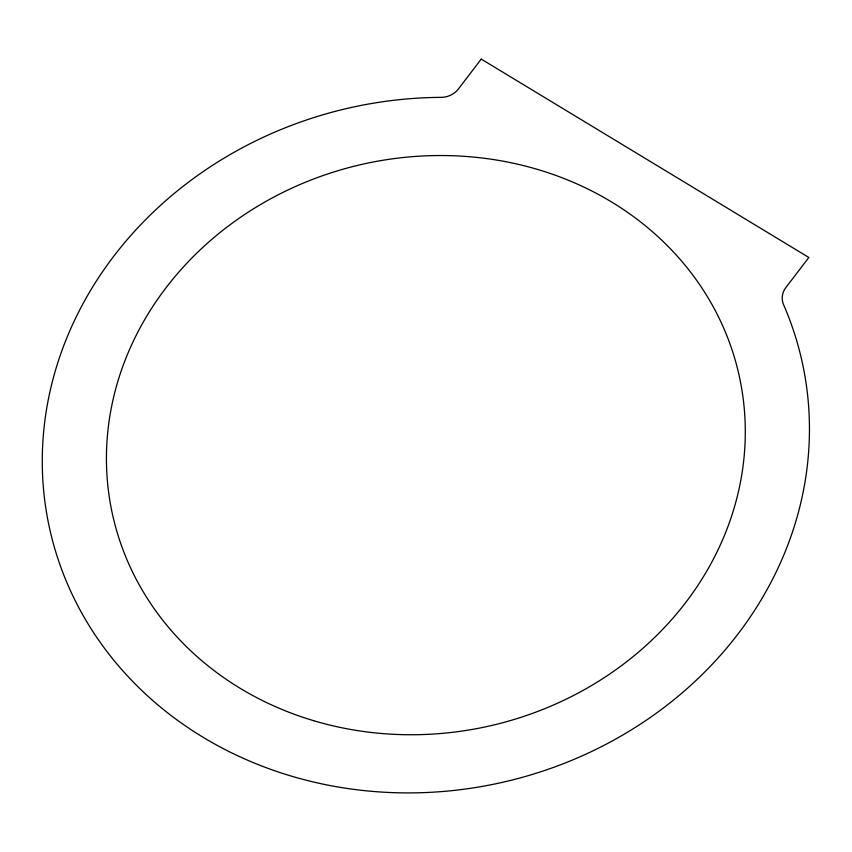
<?xml version="1.0" encoding="UTF-8"?>
<svg xmlns="http://www.w3.org/2000/svg" width="852" height="852" viewBox="0 0 852 852"><rect width="100%" height="100%" fill="white"/><g stroke="black" fill="none" stroke-linecap="round" stroke-linejoin="round"><path stroke-width="1.28" d="M481.22 59.086L458.344 89.034A20.235 18.148 -12.6 0 1 441.166 97.362A385.381 345.795 -12.6 0 0 44.059 494.618A385.381 345.795 -12.6 0 0 514.427 779.442A385.381 345.795 -12.6 0 0 783.574 304.707A20.235 18.148 -12.6 0 1 785.97 287.412L808.846 257.474L481.22 59.086M313.685 720.707A320.916 287.944 -12.6 0 0 740.963 384.486A320.916 287.944 -12.6 0 0 222.936 230.221A320.916 287.944 -12.6 0 0 313.685 720.707"/></g></svg>
